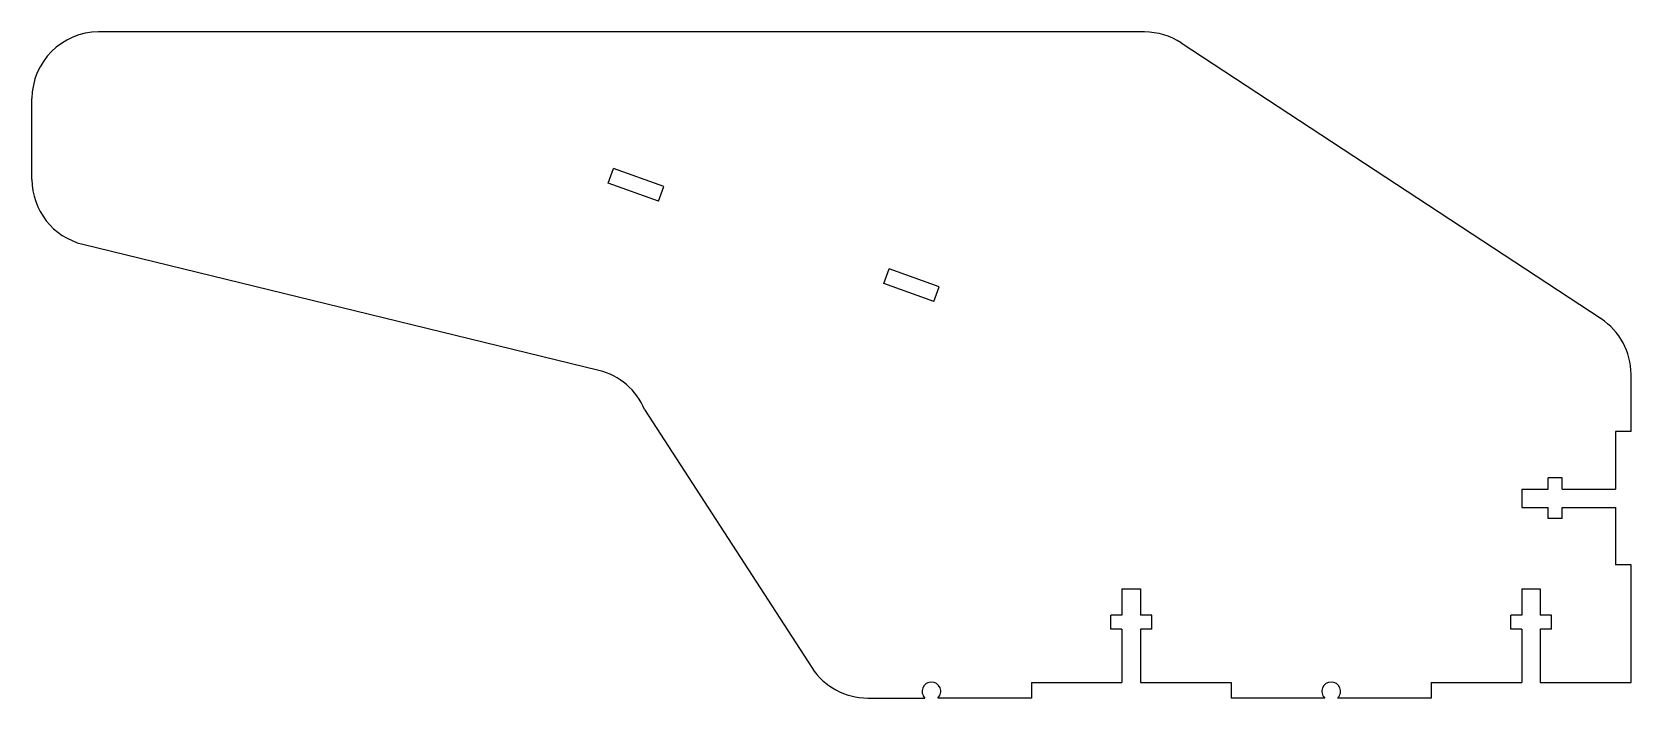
# Model space of a CAD drawing. Extents: x -6 to 6, y -2.5 to 2.5.
import ezdxf

# ---------------------------------------------------------------- set-up
doc = ezdxf.new("R2010")
doc.units = 0
doc.header["$MEASUREMENT"] = 0
doc.layers.add('VISIBLE', color=7, linetype='CONTINUOUS')

msp = doc.modelspace()

# ---------------------------------------------------------------- linework, layer by layer
at = {"layer": 'VISIBLE'}
for p, q in [((2.35, 2.5, 0.117), (-5.5, 2.5, 0.117)), ((2.625, 2.418, 0.117), (5.775, 0.348, 0.117)), ((-6, 1.392, 0.117), (-6, 2, 0.117)), ((-1.675, 1.366, 0.117), (-1.635, 1.476, 0.117)), ((-1.259, 1.339, 0.117), (-1.635, 1.476, 0.117)), ((-1.299, 1.229, 0.117), (-1.675, 1.366, 0.117)), ((-1.299, 1.229, 0.117), (-1.259, 1.339, 0.117)), ((-5.619, 0.907, 0.117), (-1.746, -0.04, 0.117)), ((0.392, 0.613, 0.117), (0.432, 0.723, 0.117)), ((0.808, 0.587, 0.117), (0.432, 0.723, 0.117)), ((0.768, 0.477, 0.117), (0.392, 0.613, 0.117)), ((0.768, 0.477, 0.117), (0.808, 0.587, 0.117)), ((6, -0.5, 0.117), (6, -0.07, 0.117)), ((-1.403, -0.333, 0.117), (-0.148, -2.272, 0.117)), ((5.883, -0.5, 0.117), (5.883, -0.931, 0.117)), ((6, -0.5, 0.117), (5.883, -0.5, 0.117)), ((5.181, -0.931, 0.117), (5.181, -1.069, 0.117)), ((5.181, -0.931, 0.117), (5.379, -0.931, 0.117)), ((5.379, -0.931, 0.117), (5.379, -0.847, 0.117)), ((5.483, -0.847, 0.117), (5.379, -0.847, 0.117)), ((5.483, -0.931, 0.117), (5.483, -0.847, 0.117)), ((5.483, -0.931, 0.117), (5.883, -0.931, 0.117)), ((5.181, -1.069, 0.117), (5.379, -1.069, 0.117)), ((5.379, -1.153, 0.117), (5.379, -1.069, 0.117)), ((5.483, -1.069, 0.117), (5.883, -1.069, 0.117)), ((5.483, -1.153, 0.117), (5.483, -1.069, 0.117)), ((5.883, -1.069, 0.117), (5.883, -1.5, 0.117)), ((5.483, -1.153, 0.117), (5.379, -1.153, 0.117)), ((6, -1.5, 0.117), (5.883, -1.5, 0.117)), ((6, -2.383, 0.117), (6, -1.5, 0.117)), ((2.18, -1.681, 0.117), (2.18, -1.879, 0.117)), ((2.18, -1.681, 0.117), (2.32, -1.681, 0.117)), ((2.32, -1.681, 0.117), (2.32, -1.879, 0.117)), ((5.181, -1.681, 0.117), (5.181, -1.879, 0.117)), ((5.181, -1.681, 0.117), (5.319, -1.681, 0.117)), ((5.319, -1.681, 0.117), (5.319, -1.879, 0.117)), ((2.097, -1.983, 0.117), (2.097, -1.879, 0.117)), ((2.18, -1.879, 0.117), (2.097, -1.879, 0.117)), ((2.403, -1.879, 0.117), (2.32, -1.879, 0.117)), ((2.403, -1.983, 0.117), (2.403, -1.879, 0.117)), ((5.097, -1.983, 0.117), (5.097, -1.879, 0.117)), ((5.181, -1.879, 0.117), (5.097, -1.879, 0.117)), ((5.403, -1.879, 0.117), (5.319, -1.879, 0.117)), ((5.403, -1.983, 0.117), (5.403, -1.879, 0.117)), ((2.18, -1.983, 0.117), (2.097, -1.983, 0.117)), ((2.18, -1.983, 0.117), (2.18, -2.383, 0.117)), ((2.403, -1.983, 0.117), (2.32, -1.983, 0.117)), ((2.32, -1.983, 0.117), (2.32, -2.383, 0.117)), ((5.181, -1.983, 0.117), (5.097, -1.983, 0.117)), ((5.181, -1.983, 0.117), (5.181, -2.383, 0.117)), ((5.403, -1.983, 0.117), (5.319, -1.983, 0.117)), ((5.319, -1.983, 0.117), (5.319, -2.383, 0.117)), ((1.5, -2.383, 0.117), (1.5, -2.5, 0.117)), ((1.5, -2.383, 0.117), (2.18, -2.383, 0.117)), ((2.32, -2.383, 0.117), (3, -2.383, 0.117)), ((3, -2.383, 0.117), (3, -2.5, 0.117)), ((4.5, -2.383, 0.117), (4.5, -2.5, 0.117)), ((4.5, -2.383, 0.117), (5.181, -2.383, 0.117)), ((5.319, -2.383, 0.117), (6, -2.383, 0.117)), ((0.272, -2.5, 0.117), (0.701, -2.5, 0.117)), ((1.5, -2.5, 0.117), (0.799, -2.5, 0.117)), ((3.701, -2.5, 0.117), (3, -2.5, 0.117)), ((4.5, -2.5, 0.117), (3.799, -2.5, 0.117))]:
    msp.add_line(p, q, dxfattribs=at)
for centre, radius, start, end in [((-5.5, 2, 0.117), 0.5, 90, 180), ((2.35, 2, 0.117), 0.5, 56.6894, 90), ((-5.5, 1.392, 0.117), 0.5, 180, 256.2637), ((5.5, -0.07, 0.117), 0.5, 0, 56.6894), ((-1.864, -0.526, 0.117), 0.5, 22.6199, 76.2637), ((0.272, -2, 0.117), 0.5, 212.9257, 269.9657), ((0.75, -2.45, 0.117), 0.07, 314.4153, 225.5847), ((3.75, -2.45, 0.117), 0.07, 314.4153, 225.5847)]:
    msp.add_arc(centre, radius, start, end, dxfattribs=at)

doc.saveas('drawing.dxf')
